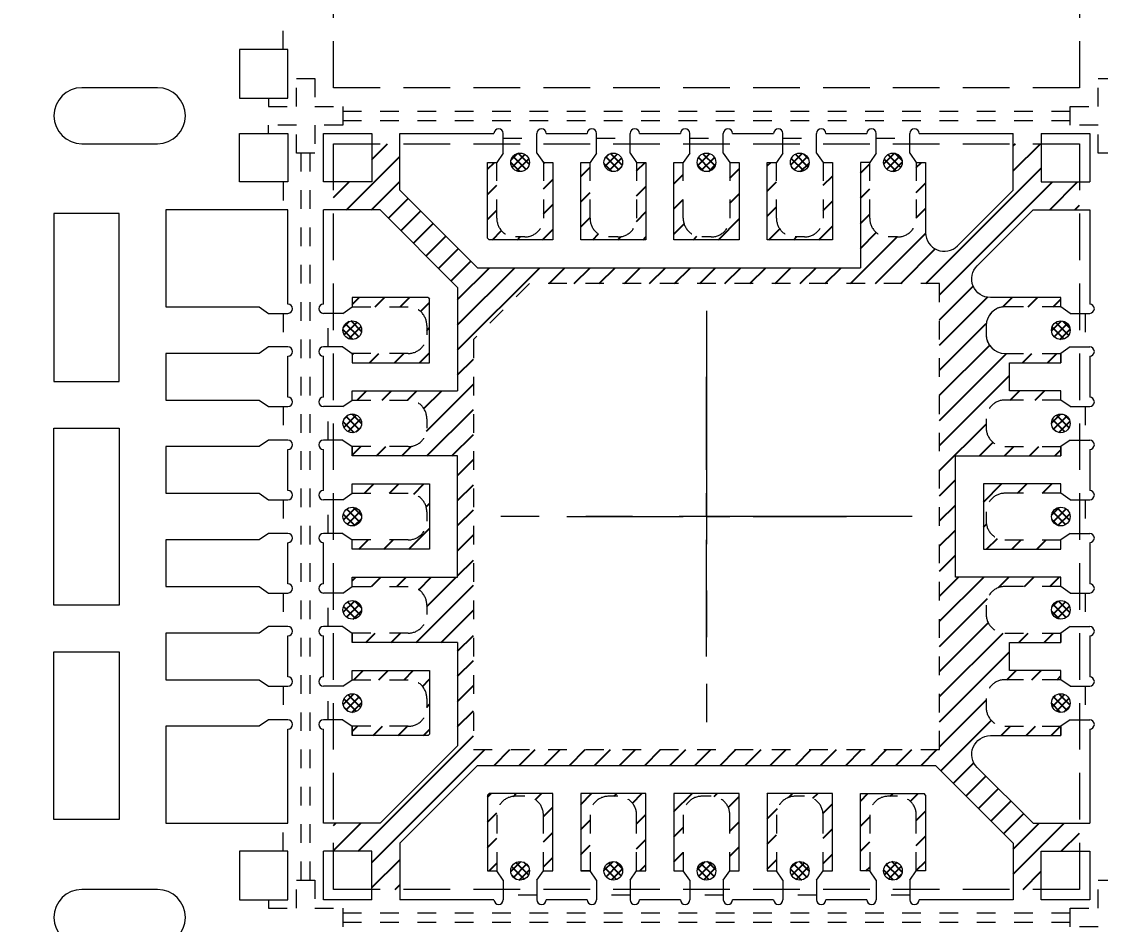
# Model space of a CAD drawing. Header units: millimetres. Extents: x 2103 to 2391, y 501 to 745.
# Drawn here: x 2169.89 to 2175.67, y 646.98 to 651.82 of the extents above; entities that cross this region are included whole.
import ezdxf
from ezdxf import colors
from ezdxf.entities.mleader import LeaderData, LeaderLine
from ezdxf.math import Vec2, Vec3

# ---------------------------------------------------------------- set-up
doc = ezdxf.new("R2010")
doc.units = ezdxf.units.MM
for name, pattern in [('CENTER', [2, 1.25, -0.25, 0.25, -0.25]), ('DASHED', [0.75, 0.5, -0.25]), ('HIDDEN', [0.375, 0.25, -0.125]), ('点画线', [18, 12, -2, 2, -2])]:
    doc.linetypes.add(name, pattern=pattern)
doc.layers.get('Defpoints').update_dxf_attribs({"lineweight": 18})
for name, color, linetype, lineweight in [('1', 7, 'Continuous', 18), ('1D', 4, 'Continuous', 18), ('2D', 4, 'Continuous', 18), ('PKG', 6, 'HIDDEN', 9), ('中心线层', 1, '点画线', 18), ('引线框架', 7, 'Continuous', 20)]:
    doc.layers.add(name, color=color, linetype=linetype, lineweight=lineweight)
for name, color, linetype in [('HALF ETCH ON TOP SIDE', 6, 'Continuous'), ('HATCH', 4, 'Continuous'), ('中心线', 1, 'CENTER'), ('标注', 4, 'Continuous')]:
    doc.layers.add(name, color=color, linetype=linetype)
doc.styles.get("Standard").update_dxf_attribs({"font": 'txt', "bigfont": 'gbcbig.shx'})
doc.styles.add('宋体', font='')
doc.styles.get('宋体').set_extended_font_data('宋体')
doc.dimstyles.new('St. ZB', dxfattribs={"dimtxt": 1.25, "dimasz": 0.8, "dimexe": 0.3, "dimexo": 0.2, "dimgap": 0.3, "dimtad": 0, "dimdec": 3, "dimzin": 0, "dimdsep": 46, "dimtxsty": '宋体', "dimcen": 0.09, "dimdle": 1.6, "dimclrd": 7, "dimclre": 1, "dimclrt": 256, "dimadec": 0, "dimazin": 0, "dimtfac": 1, "dimtdec": 3, "dimtmove": 0, "dimatfit": 3, "dimfxl": 1, "dimtolj": 1, "dimtzin": 0, "dimarcsym": 0})
pattern_1 = [(45, (2124.31409, 639.86432), (-0.06735192, 0.06735192), [])]
pattern_2 = [(45, (2135.123805, 639.68747), (-0.02245064, 0.02245064), []), (135, (2135.123805, 639.68747), (-0.02245064, -0.02245064), [])]

# ---------------------------------------------------------------- blocks, each defined once
blk = doc.blocks.new('*D38')
at = {"layer": 'Defpoints', "color": 0, "transparency": 16777216}
for p in [(2203.7106, 712.4524), (2158.4985, 638.9782), (2164.9663, 638.9644)]:
    blk.add_point(p, dxfattribs=at)
at = {"layer": '标注', "color": 4, "linetype": 'Continuous', "lineweight": 5, "transparency": 16777216}
for p, q in [((2160.0985, 638.9782), (2158.4985, 638.9782)), ((2161.6985, 638.9644), (2160.0985, 638.9782)), ((2164.4663, 638.9644), (2161.6985, 638.9644))]:
    blk.add_line(p, q, dxfattribs=at)
at = {"layer": '标注', "lineweight": 0, "transparency": 16777216, "insert": (2149.7907, 638.9782), "char_height": 1.25, "attachment_point": 5, "style": '宋体'}
blk.add_mtext('\\A1;73.4880%%p0.300 TAPE', dxfattribs=at)
blk = doc.blocks.new('*D39')
at = {"layer": 'Defpoints', "color": 0, "transparency": 16777216}
for p in [(2203.7106, 712.4524), (2165.4606, 635.9644), (2158.5773, 635.9498)]:
    blk.add_point(p, dxfattribs=at)
at = {"layer": '标注', "color": 4, "linetype": 'Continuous', "lineweight": 5, "transparency": 16777216}
for p, q in [((2161.7773, 635.9644), (2160.1773, 635.9498)), ((2164.9606, 635.9644), (2161.7773, 635.9644)), ((2160.1773, 635.9498), (2158.5773, 635.9498))]:
    blk.add_line(p, q, dxfattribs=at)
at = {"layer": '标注', "lineweight": 0, "transparency": 16777216, "insert": (2155.704, 635.9498), "char_height": 1.25, "attachment_point": 5, "style": '宋体'}
blk.add_mtext('\\A1;76.488', dxfattribs=at)
blk = doc.blocks.new('*D53')
at = {"layer": 'Defpoints', "color": 0, "transparency": 16777216}
for p in [(2203.7106, 712.4524), (2158.0461, 647.4644), (2164.4606, 647.4644)]:
    blk.add_point(p, dxfattribs=at)
at = {"layer": '标注', "color": 4, "linetype": 'Continuous', "lineweight": 5, "transparency": 16777216}
blk.add_line((2163.9606, 647.4644), (2158.0461, 647.4644), dxfattribs=at)
at = {"layer": '标注', "lineweight": 0, "transparency": 16777216, "insert": (2155.1588, 647.4644), "char_height": 1.25, "attachment_point": 5, "style": '宋体'}
blk.add_mtext('\\A1;64.988', dxfattribs=at)
blk = doc.blocks.new('*D90')
at = {"layer": 'Defpoints', "color": 0, "transparency": 16777216}
for p in [(2203.7106, 712.4524), (2168.9606, 639.9644), (2167.6683, 632.4048)]:
    blk.add_point(p, dxfattribs=at)
at = {"layer": '标注', "color": 4, "linetype": 'Continuous', "lineweight": 5, "transparency": 16777216}
for p, q in [((2168.9606, 639.4644), (2168.9606, 635.6048)), ((2168.9606, 635.6048), (2167.6683, 634.0048)), ((2167.6683, 634.0048), (2167.6683, 632.4048))]:
    blk.add_line(p, q, dxfattribs=at)
at = {"layer": '标注', "lineweight": 0, "transparency": 16777216, "insert": (2167.6683, 629.521), "char_height": 1.25, "attachment_point": 5, "rotation": 90, "style": '宋体'}
blk.add_mtext('\\A1;34.750', dxfattribs=at)

msp = doc.modelspace()

# ---------------------------------------------------------------- hatches: boundary and pattern name
at = {"layer": 'HALF ETCH ON TOP SIDE'}
h = msp.add_hatch(dxfattribs=at)
h.set_pattern_fill('ANSI37', color=6, scale=0.01)
h.set_pattern_definition(pattern_2)
h.paths.add_polyline_path([(2172.51056, 651.06442, 1), (2172.61056, 651.06442, 1)])
h.paths.add_polyline_path([(2173.01056, 651.06442, 1), (2173.11056, 651.06442, 1)])
h.paths.add_polyline_path([(2173.51056, 651.06442, 1), (2173.61056, 651.06442, 1)])
h.paths.add_polyline_path([(2174.11056, 651.06442, 1), (2174.01056, 651.06442, 1)])
h.paths.add_polyline_path([(2174.51056, 651.06442, 1), (2174.61056, 651.06442, 1)])
h = msp.add_hatch(dxfattribs=at)
h.set_pattern_fill('ANSI37', color=6, scale=0.01)
h.set_pattern_definition(pattern_2)
h.paths.add_polyline_path([(2171.6606, 648.11438, 1), (2171.6606, 648.21438, 1)])
h.paths.add_polyline_path([(2171.6606, 648.61438, 1), (2171.6606, 648.71438, 1)])
h.paths.add_polyline_path([(2171.6606, 649.11438, 1), (2171.6606, 649.21438, 1)])
h.paths.add_polyline_path([(2171.6606, 649.71438, 1), (2171.6606, 649.61438, 1)])
h.paths.add_polyline_path([(2171.6606, 650.11438, 1), (2171.6606, 650.21438, 1)])
h = msp.add_hatch(dxfattribs=at)
h.set_pattern_fill('ANSI37', color=6, scale=0.01)
h.set_pattern_definition(pattern_2)
h.paths.add_polyline_path([(2175.4606, 648.11438, -1), (2175.4606, 648.21438, -1)])
h.paths.add_polyline_path([(2175.4606, 648.61438, -1), (2175.4606, 648.71438, -1)])
h.paths.add_polyline_path([(2175.4606, 649.11438, -1), (2175.4606, 649.21438, -1)])
h.paths.add_polyline_path([(2175.4606, 649.71438, -1), (2175.4606, 649.61438, -1)])
h.paths.add_polyline_path([(2175.4606, 650.11438, -1), (2175.4606, 650.21438, -1)])
h = msp.add_hatch(dxfattribs=at)
h.set_pattern_fill('ANSI37', color=6, scale=0.01)
h.set_pattern_definition(pattern_2)
h.paths.add_polyline_path([(2172.51056, 647.26442, -1), (2172.61056, 647.26442, -1)])
h.paths.add_polyline_path([(2173.01056, 647.26442, -1), (2173.11056, 647.26442, -1)])
h.paths.add_polyline_path([(2173.51056, 647.26442, -1), (2173.61056, 647.26442, -1)])
h.paths.add_polyline_path([(2174.11056, 647.26442, -1), (2174.01056, 647.26442, -1)])
h.paths.add_polyline_path([(2174.51056, 647.26442, -1), (2174.61056, 647.26442, -1)])
at = {"layer": 'HATCH'}
h = msp.add_hatch(dxfattribs=at)
h.set_pattern_fill('ANSI31', color=256, scale=0.03)
h.set_pattern_definition(pattern_1)
h.paths.add_polyline_path([(2171.5606, 650.95942), (2171.74452, 650.95942), (2171.7656, 650.98057), (2171.7656, 651.16442), (2171.9156, 651.16442), (2171.9156, 650.91549), (2172.33189, 650.49942), (2174.3856, 650.49942), (2174.3856, 651.06442), (2174.4356, 651.06442), (2174.4356, 650.76442, 0.4142136), (2174.5356, 650.66442), (2174.5856, 650.66442, 0.4142136), (2174.6856, 650.76442), (2174.6856, 651.06442), (2174.7356, 651.06442), (2174.7356, 650.6871, 0.668127), (2174.9063, 650.61638), (2175.2056, 650.91549), (2175.2056, 651.16442), (2175.3556, 651.16442), (2175.3556, 650.95942), (2175.5606, 650.95942), (2175.5606, 650.80942), (2175.31167, 650.80942), (2175.0122, 650.51014, 0.6682303), (2175.0829, 650.33942), (2175.4606, 650.33942), (2175.4606, 650.28942), (2175.1606, 650.28942, 0.4142136), (2175.0606, 650.18942), (2175.0606, 650.13942, 0.4142136), (2175.1606, 650.03942), (2175.4606, 650.03942), (2175.4606, 649.98942), (2175.1856, 649.98942), (2175.1856, 649.83942), (2175.4606, 649.83942), (2175.4606, 649.78942), (2175.1606, 649.78942, 0.4142136), (2175.0606, 649.68942), (2175.0606, 649.63942, 0.4142136), (2175.1606, 649.53942), (2175.4606, 649.53942), (2175.4606, 649.48942), (2174.8956, 649.48942), (2174.8956, 648.83942), (2175.4606, 648.83942), (2175.4606, 648.78942), (2175.1606, 648.78942, 0.4142136), (2175.0606, 648.68942), (2175.0606, 648.63942, 0.4142136), (2175.1606, 648.53942), (2175.4606, 648.53942), (2175.4606, 648.48942), (2175.1856, 648.48942), (2175.1856, 648.33942), (2175.4606, 648.33942), (2175.4606, 648.28942), (2175.1606, 648.28942, 0.4142136), (2175.0606, 648.18942), (2175.0606, 648.13942, 0.4142136), (2175.1606, 648.03942), (2175.4606, 648.03942), (2175.4606, 647.98942), (2175.0829, 647.98942, 0.6682303), (2175.0122, 647.8187), (2175.31167, 647.51942), (2175.5606, 647.51942), (2175.5606, 647.36942), (2175.3556, 647.36942), (2175.3556, 647.16442), (2175.2056, 647.16442), (2175.2056, 647.41336), (2174.78931, 647.82942), (2172.33189, 647.82942), (2171.9156, 647.41336), (2171.9156, 647.16442), (2171.7656, 647.16442), (2171.7656, 647.36942), (2171.5606, 647.36942), (2171.5606, 647.51942), (2171.80954, 647.51942), (2172.2256, 647.93527), (2172.2256, 648.48942), (2171.6606, 648.48942), (2171.6606, 648.53942), (2171.9606, 648.53942, 0.4142136), (2172.0606, 648.63942), (2172.0606, 648.68942, 0.4142136), (2171.9606, 648.78942), (2171.6606, 648.78942), (2171.6606, 648.83942), (2172.2256, 648.83942), (2172.2256, 649.48942), (2171.6606, 649.48942), (2171.6606, 649.53942), (2171.9606, 649.53942, 0.4142136), (2172.0606, 649.63942), (2172.0606, 649.68942, 0.4142136), (2171.9606, 649.78942), (2171.6606, 649.78942), (2171.6606, 649.83942), (2172.2256, 649.83942), (2172.2256, 650.39358), (2171.80954, 650.80942), (2171.5606, 650.80942)])
h.paths.add_polyline_path([(2172.3106, 650.11442), (2172.3106, 647.91442), (2174.8106, 647.91442), (2174.8106, 650.41442), (2172.6106, 650.41442)], flags=16)
h = msp.add_hatch(dxfattribs=at)
h.set_pattern_fill('ANSI31', color=256, scale=0.03)
h.set_pattern_definition(pattern_1)
h.paths.add_polyline_path([(2172.8856, 650.64942), (2172.8856, 651.06442), (2172.9356, 651.06442), (2172.9356, 650.76442, 0.4142136), (2173.0356, 650.66442), (2173.0856, 650.66442, 0.4142136), (2173.1856, 650.76442), (2173.1856, 651.06442), (2173.2356, 651.06442), (2173.2356, 650.64942)])
h.paths.add_polyline_path([(2172.3856, 651.06442), (2172.3856, 650.65783), (2172.39401, 650.64942), (2172.7356, 650.64942), (2172.7356, 651.06442), (2172.6856, 651.06442), (2172.6856, 650.76442, -0.4142136), (2172.5856, 650.66442), (2172.5356, 650.66442, -0.4142136), (2172.4356, 650.76442), (2172.4356, 651.06442)])
h.paths.add_polyline_path([(2173.3856, 650.64942), (2173.3856, 651.06442), (2173.4356, 651.06442), (2173.4356, 650.76442, 0.4142136), (2173.5356, 650.66442), (2173.5856, 650.66442, 0.4142136), (2173.6856, 650.76442), (2173.6856, 651.06442), (2173.7356, 651.06442), (2173.7356, 650.64942)])
h.paths.add_polyline_path([(2175.0456, 649.33942), (2175.0456, 648.98942), (2175.4606, 648.98942), (2175.4606, 649.03942), (2175.1606, 649.03942, -0.4142136), (2175.0606, 649.13942), (2175.0606, 649.18942, -0.4142136), (2175.1606, 649.28942), (2175.4606, 649.28942), (2175.4606, 649.33942)])
h.paths.add_polyline_path([(2173.8856, 651.06442), (2173.8856, 650.64942), (2174.2356, 650.64942), (2174.2356, 651.06442), (2174.1856, 651.06442), (2174.1856, 650.76442, -0.4142136), (2174.0856, 650.66442), (2174.0356, 650.66442, -0.4142136), (2173.9356, 650.76442), (2173.9356, 651.06442)])
h.paths.add_polyline_path([(2173.3856, 647.67942), (2173.3856, 647.26442), (2173.4356, 647.26442), (2173.4356, 647.56442, -0.4142136), (2173.5356, 647.66442), (2173.5856, 647.66442, -0.4142136), (2173.6856, 647.56442), (2173.6856, 647.26442), (2173.7356, 647.26442), (2173.7356, 647.67942)])
h.paths.add_polyline_path([(2174.3856, 647.26442), (2174.3856, 647.67942), (2174.72719, 647.67942), (2174.7356, 647.67102), (2174.7356, 647.26442), (2174.6856, 647.26442), (2174.6856, 647.56442, 0.4142136), (2174.5856, 647.66442), (2174.5356, 647.66442, 0.4142136), (2174.4356, 647.56442), (2174.4356, 647.26442)])
h.paths.add_polyline_path([(2173.8856, 647.67942), (2173.8856, 647.26442), (2173.9356, 647.26442), (2173.9356, 647.56442, -0.4142136), (2174.0356, 647.66442), (2174.0856, 647.66442, -0.4142136), (2174.1856, 647.56442), (2174.1856, 647.26442), (2174.2356, 647.26442), (2174.2356, 647.67942)])
h.paths.add_polyline_path([(2172.8856, 647.67942), (2172.8856, 647.26442), (2172.9356, 647.26442), (2172.9356, 647.56442, -0.4142136), (2173.0356, 647.66442), (2173.0856, 647.66442, -0.4142136), (2173.1856, 647.56442), (2173.1856, 647.26442), (2173.2356, 647.26442), (2173.2356, 647.67942)])
h.paths.add_polyline_path([(2171.6606, 648.28942), (2171.9606, 648.28942, -0.4142136), (2172.0606, 648.18942), (2172.0606, 648.13942, -0.4142136), (2171.9606, 648.03942), (2171.6606, 648.03942), (2171.6606, 647.98942), (2172.0672, 647.98942), (2172.0756, 647.99783), (2172.0756, 648.33942), (2171.6606, 648.33942)])
h.paths.add_polyline_path([(2172.3856, 647.67102), (2172.3856, 647.26442), (2172.4356, 647.26442), (2172.4356, 647.56442, -0.4142136), (2172.5356, 647.66442), (2172.5856, 647.66442, -0.4142136), (2172.6856, 647.56442), (2172.6856, 647.26442), (2172.7356, 647.26442), (2172.7356, 647.67942), (2172.39401, 647.67942)])
h.paths.add_polyline_path([(2171.6606, 649.28942), (2171.6606, 649.33942), (2172.0756, 649.33942), (2172.0756, 648.98942), (2171.6606, 648.98942), (2171.6606, 649.03942), (2171.9606, 649.03942, 0.4142136), (2172.0606, 649.13942), (2172.0606, 649.18942, 0.4142136), (2171.9606, 649.28942)])
h.paths.add_polyline_path([(2171.6606, 650.28942), (2171.6606, 650.33942), (2172.0672, 650.33942), (2172.0756, 650.33101), (2172.0756, 649.98942), (2171.6606, 649.98942), (2171.6606, 650.03942), (2171.9606, 650.03942, 0.4142136), (2172.0606, 650.13942), (2172.0606, 650.18942, 0.4142136), (2171.9606, 650.28942)])

# ---------------------------------------------------------------- linework, layer by layer
at = {"lineweight": 0, "ltscale": 10}
for points in [[(2170.6156, 651.46442), (2170.2106, 651.46442, 1), (2170.2106, 651.16442), (2170.6156, 651.16442, 1)], [(2170.6156, 647.16442), (2170.2106, 647.16442, 1), (2170.2106, 646.86442), (2170.6156, 646.86442, 1)]]:
    msp.add_lwpolyline(points, format="xyb", close=True, dxfattribs=at)
for points in [[(2170.0606, 649.88942), (2170.4106, 649.88942), (2170.4106, 650.78942), (2170.0606, 650.78942)], [(2170.0606, 649.63942), (2170.4106, 649.63942), (2170.4106, 648.68942), (2170.0606, 648.68942)], [(2170.4106, 648.43942), (2170.4106, 647.53942), (2170.0606, 647.53942), (2170.0606, 648.43942)]]:
    msp.add_lwpolyline(points, close=True, dxfattribs=at)
at = {"layer": '1', "color": 7, "lineweight": 13}
for p, q in [((2171.5056, 650.95942), (2171.5056, 651.21942)), ((2171.5056, 651.21942), (2171.7656, 651.21942)), ((2175.3556, 651.21942), (2175.6156, 651.21942)), ((2175.6156, 651.21942), (2175.6156, 650.95942))]:
    msp.add_line(p, q, dxfattribs=at)
at = {"layer": '1', "lineweight": 13}
for p, q in [((2171.9156, 650.91549), (2171.9156, 651.21942)), ((2175.2056, 650.91549), (2175.2056, 651.21942)), ((2171.80954, 650.80942), (2171.5056, 650.80942)), ((2175.31167, 650.80942), (2175.6156, 650.80942)), ((2171.80954, 647.51942), (2171.5056, 647.51942)), ((2175.31167, 647.51942), (2175.6156, 647.51942)), ((2171.9156, 647.41336), (2171.9156, 647.10942)), ((2175.2056, 647.41336), (2175.2056, 647.10942)), ((2171.5056, 647.10942), (2171.5056, 647.36942)), ((2171.7656, 647.10942), (2171.5056, 647.10942))]:
    msp.add_line(p, q, dxfattribs=at)
at = {"layer": '1', "lineweight": 0}
for points in [[(2171.3156, 651.66942), (2171.0556, 651.66942), (2171.0556, 651.40942), (2171.3156, 651.40942)], [(2171.3156, 650.95942), (2171.0556, 650.95942), (2171.0556, 651.21942), (2171.3156, 651.21942)], [(2171.3156, 647.36942), (2171.0556, 647.36942), (2171.0556, 647.10942), (2171.3156, 647.10942)]]:
    msp.add_lwpolyline(points, close=True, dxfattribs=at)
at = {"layer": '1', "lineweight": 13}
for points in [[(2171.7656, 651.21942), (2171.7656, 650.95942), (2171.5056, 650.95942)], [(2175.3556, 651.21942), (2175.3556, 650.95942), (2175.6156, 650.95942)], [(2171.7656, 647.10942), (2171.7656, 647.36942), (2171.5056, 647.36942)]]:
    msp.add_lwpolyline(points, dxfattribs=at)
at = {"layer": '1', "lineweight": 0}
for points in [[(2171.2106, 650.25442), (2171.3156, 650.25442, 1), (2171.3156, 650.30442), (2171.3156, 650.80942), (2170.6606, 650.80942), (2170.6606, 650.28942), (2171.1606, 650.28942)], [(2171.1606, 648.03942), (2170.6606, 648.03942), (2170.6606, 647.51942), (2171.3156, 647.51942), (2171.3156, 648.02442, 1), (2171.3156, 648.07442), (2171.2106, 648.07442)]]:
    msp.add_lwpolyline(points, format="xyb", close=True, dxfattribs=at)
at = {"layer": '1', "color": 7, "lineweight": 0}
for points in [[(2171.2106, 650.07442), (2171.1606, 650.03942), (2170.6606, 650.03942), (2170.6606, 649.78942), (2171.1606, 649.78942), (2171.2106, 649.75442), (2171.3156, 649.75442, 1), (2171.3156, 649.80442), (2171.3156, 650.02442, 1), (2171.3156, 650.07442)], [(2171.2106, 649.07442), (2171.1606, 649.03942), (2170.6606, 649.03942), (2170.6606, 648.78942), (2171.1606, 648.78942), (2171.2106, 648.75442), (2171.3156, 648.75442, 1), (2171.3156, 648.80442), (2171.3156, 649.02442, 1), (2171.3156, 649.07442)]]:
    msp.add_lwpolyline(points, format="xyb", close=True, dxfattribs=at)
at = {"layer": '1', "lineweight": 0}
for points in [[(2171.3156, 649.30442), (2171.3156, 649.52442, 1), (2171.3156, 649.57442), (2171.2106, 649.57442), (2171.1606, 649.53942), (2170.6606, 649.53942), (2170.6606, 649.28942), (2171.1606, 649.28942)], [(2171.3156, 648.30442), (2171.3156, 648.52442, 1), (2171.3156, 648.57442), (2171.2106, 648.57442), (2171.1606, 648.53942), (2170.6606, 648.53942), (2170.6606, 648.28942), (2171.1606, 648.28942)]]:
    msp.add_lwpolyline(points, format="xyb", dxfattribs=at)
at = {"layer": '1', "color": 7, "lineweight": 0}
for points in [[(2171.1606, 649.28942), (2171.2106, 649.25442), (2171.3156, 649.25442, 1), (2171.3156, 649.30442)], [(2171.1606, 648.28942), (2171.2106, 648.25442), (2171.3156, 648.25442, 1), (2171.3156, 648.30442)]]:
    msp.add_lwpolyline(points, format="xyb", dxfattribs=at)
at = {"layer": '1', "lineweight": 13}
msp.add_lwpolyline([(2175.3556, 647.10942), (2175.3556, 647.36942), (2175.6156, 647.36942), (2175.6156, 647.10942)], close=True, dxfattribs=at)
at = {"layer": '1D', "linetype": 'HIDDEN', "lineweight": 0, "ltscale": 0.1}
for points in [[(2171.2906, 651.66942), (2171.2906, 651.81942)], [(2171.2906, 650.95942), (2171.2906, 650.80942)], [(2171.2906, 650.25442), (2171.2906, 650.07442)], [(2171.2906, 649.75442), (2171.2906, 649.57442)], [(2171.2906, 649.25442), (2171.2906, 649.07442)], [(2171.2906, 648.75442), (2171.2906, 648.57442)], [(2171.2906, 648.25442), (2171.2906, 648.07442)], [(2171.2906, 647.36942), (2171.2906, 647.51942)]]:
    msp.add_lwpolyline(points, dxfattribs=at)
at = {"layer": '1D', "linetype": 'HIDDEN', "ltscale": 0.1}
for points in [[(2172.4706, 651.19442), (2172.6506, 651.19442)], [(2172.9706, 651.19442), (2173.1506, 651.19442)], [(2173.4706, 651.19442), (2173.6506, 651.19442)], [(2173.9706, 651.19442), (2174.1506, 651.19442)], [(2174.4706, 651.19442), (2174.6506, 651.19442)], [(2171.5306, 650.07442), (2171.5306, 650.25442)], [(2175.5906, 650.25442), (2175.5906, 650.07442)], [(2171.5306, 649.57442), (2171.5306, 649.75442)], [(2175.5906, 649.75442), (2175.5906, 649.57442)], [(2171.5306, 649.07442), (2171.5306, 649.25442)], [(2175.5906, 649.25442), (2175.5906, 649.07442)], [(2171.5306, 648.57442), (2171.5306, 648.75442)], [(2175.5906, 648.75442), (2175.5906, 648.57442)], [(2171.5306, 648.07442), (2171.5306, 648.25442)], [(2175.5906, 648.25442), (2175.5906, 648.07442)], [(2172.6506, 647.13442), (2172.4706, 647.13442)], [(2173.1506, 647.13442), (2172.9706, 647.13442)], [(2173.6506, 647.13442), (2173.4706, 647.13442)], [(2174.1506, 647.13442), (2173.9706, 647.13442)], [(2174.6506, 647.13442), (2174.4706, 647.13442)]]:
    msp.add_lwpolyline(points, dxfattribs=at)
for points in [[(2172.6856, 651.06442), (2172.6856, 650.76442, -0.4142136), (2172.5856, 650.66442), (2172.5356, 650.66442, -0.4142136), (2172.4356, 650.76442), (2172.4356, 651.06442)], [(2173.1856, 651.06442), (2173.1856, 650.76442, -0.4142136), (2173.0856, 650.66442), (2173.0356, 650.66442, -0.4142136), (2172.9356, 650.76442), (2172.9356, 651.06442)], [(2173.6856, 651.06442), (2173.6856, 650.76442, -0.4142136), (2173.5856, 650.66442), (2173.5356, 650.66442, -0.4142136), (2173.4356, 650.76442), (2173.4356, 651.06442)], [(2174.1856, 651.06442), (2174.1856, 650.76442, -0.4142136), (2174.0856, 650.66442), (2174.0356, 650.66442, -0.4142136), (2173.9356, 650.76442), (2173.9356, 651.06442)], [(2174.6856, 651.06442), (2174.6856, 650.76442, -0.4142136), (2174.5856, 650.66442), (2174.5356, 650.66442, -0.4142136), (2174.4356, 650.76442), (2174.4356, 651.06442)], [(2171.6606, 650.28942), (2171.9606, 650.28942, -0.4142136), (2172.0606, 650.18942), (2172.0606, 650.13942, -0.4142136), (2171.9606, 650.03942), (2171.6606, 650.03942)], [(2175.4606, 650.28942), (2175.1606, 650.28942, 0.4142136), (2175.0606, 650.18942), (2175.0606, 650.13942, 0.4142136), (2175.1606, 650.03942), (2175.4606, 650.03942)], [(2171.6606, 649.78942), (2171.9606, 649.78942, -0.4142136), (2172.0606, 649.68942), (2172.0606, 649.63942, -0.4142136), (2171.9606, 649.53942), (2171.6606, 649.53942)], [(2175.4606, 649.78942), (2175.1606, 649.78942, 0.4142136), (2175.0606, 649.68942), (2175.0606, 649.63942, 0.4142136), (2175.1606, 649.53942), (2175.4606, 649.53942)], [(2171.6606, 649.28942), (2171.9606, 649.28942, -0.4142136), (2172.0606, 649.18942), (2172.0606, 649.13942, -0.4142136), (2171.9606, 649.03942), (2171.6606, 649.03942)], [(2175.4606, 649.28942), (2175.1606, 649.28942, 0.4142136), (2175.0606, 649.18942), (2175.0606, 649.13942, 0.4142136), (2175.1606, 649.03942), (2175.4606, 649.03942)], [(2171.6606, 648.78942), (2171.9606, 648.78942, -0.4142136), (2172.0606, 648.68942), (2172.0606, 648.63942, -0.4142136), (2171.9606, 648.53942), (2171.6606, 648.53942)], [(2175.4606, 648.78942), (2175.1606, 648.78942, 0.4142136), (2175.0606, 648.68942), (2175.0606, 648.63942, 0.4142136), (2175.1606, 648.53942), (2175.4606, 648.53942)], [(2171.6606, 648.28942), (2171.9606, 648.28942, -0.4142136), (2172.0606, 648.18942), (2172.0606, 648.13942, -0.4142136), (2171.9606, 648.03942), (2171.6606, 648.03942)], [(2175.4606, 648.28942), (2175.1606, 648.28942, 0.4142136), (2175.0606, 648.18942), (2175.0606, 648.13942, 0.4142136), (2175.1606, 648.03942), (2175.4606, 648.03942)], [(2172.6856, 647.26442), (2172.6856, 647.56442, 0.4142136), (2172.5856, 647.66442), (2172.5356, 647.66442, 0.4142136), (2172.4356, 647.56442), (2172.4356, 647.26442)], [(2173.1856, 647.26442), (2173.1856, 647.56442, 0.4142136), (2173.0856, 647.66442), (2173.0356, 647.66442, 0.4142136), (2172.9356, 647.56442), (2172.9356, 647.26442)], [(2173.6856, 647.26442), (2173.6856, 647.56442, 0.4142136), (2173.5856, 647.66442), (2173.5356, 647.66442, 0.4142136), (2173.4356, 647.56442), (2173.4356, 647.26442)], [(2174.1856, 647.26442), (2174.1856, 647.56442, 0.4142136), (2174.0856, 647.66442), (2174.0356, 647.66442, 0.4142136), (2173.9356, 647.56442), (2173.9356, 647.26442)], [(2174.6856, 647.26442), (2174.6856, 647.56442, 0.4142136), (2174.5856, 647.66442), (2174.5356, 647.66442, 0.4142136), (2174.4356, 647.56442), (2174.4356, 647.26442)]]:
    msp.add_lwpolyline(points, format="xyb", dxfattribs=at)
msp.add_lwpolyline([(2172.3106, 647.91442), (2174.8106, 647.91442), (2174.8106, 650.41442), (2172.6106, 650.41442), (2172.3106, 650.11442)], close=True, dxfattribs=at)
at = {"layer": '2D', "color": 4, "linetype": 'HIDDEN', "lineweight": 0, "ltscale": 0.05}
for p, q in [((2171.3606, 651.51442), (2171.4606, 651.51442)), ((2171.3606, 651.36442), (2171.3606, 651.51442)), ((2171.3606, 651.51442), (2171.4606, 651.51442)), ((2171.3606, 651.36442), (2171.3606, 651.51442)), ((2171.4606, 651.51442), (2171.4606, 651.36442)), ((2171.4606, 651.51442), (2171.4606, 651.36442)), ((2171.2106, 651.40942), (2171.2106, 651.36442)), ((2171.2106, 651.40942), (2171.2106, 651.36442)), ((2171.2106, 651.36442), (2171.3606, 651.36442)), ((2171.2106, 651.36442), (2171.3606, 651.36442)), ((2171.4606, 651.36442), (2171.6106, 651.36442)), ((2171.4606, 651.36442), (2171.6106, 651.36442)), ((2171.6106, 651.36442), (2171.6106, 651.26442)), ((2171.6106, 651.36442), (2171.6106, 651.26442)), ((2171.6106, 651.33942), (2175.5106, 651.33942)), ((2171.3606, 651.26442), (2171.2106, 651.26442)), ((2171.2106, 651.21942), (2171.2106, 651.26442)), ((2171.3606, 651.26442), (2171.2106, 651.26442)), ((2171.2106, 651.21942), (2171.2106, 651.26442)), ((2171.3606, 651.11442), (2171.3606, 651.26442)), ((2171.3606, 651.11442), (2171.3606, 651.26442)), ((2171.6106, 651.26442), (2171.4606, 651.26442)), ((2171.4606, 651.26442), (2171.4606, 651.11442)), ((2171.6106, 651.26442), (2171.4606, 651.26442)), ((2171.4606, 651.26442), (2171.4606, 651.11442)), ((2171.6106, 651.28942), (2175.5106, 651.28942)), ((2171.4606, 651.11442), (2171.3606, 651.11442)), ((2171.4606, 651.11442), (2171.3606, 651.11442)), ((2171.3856, 647.21442), (2171.3856, 651.11442)), ((2171.4356, 647.21442), (2171.4356, 651.11442)), ((2171.3606, 647.21442), (2171.4606, 647.21442)), ((2171.3606, 647.06442), (2171.3606, 647.21442)), ((2171.3606, 647.21442), (2171.4606, 647.21442)), ((2171.3606, 647.06442), (2171.3606, 647.21442)), ((2171.4606, 647.21442), (2171.4606, 647.06442)), ((2171.4606, 647.21442), (2171.4606, 647.06442)), ((2171.2106, 647.10942), (2171.2106, 647.06442)), ((2171.2106, 647.10942), (2171.2106, 647.06442)), ((2171.2106, 647.06442), (2171.3606, 647.06442)), ((2171.2106, 647.06442), (2171.3606, 647.06442)), ((2171.4606, 647.06442), (2171.6106, 647.06442)), ((2171.4606, 647.06442), (2171.6106, 647.06442)), ((2171.6106, 647.06442), (2171.6106, 646.96442)), ((2171.6106, 647.06442), (2171.6106, 646.96442)), ((2171.6106, 647.03942), (2175.5106, 647.03942)), ((2171.6106, 646.98942), (2175.5106, 646.98942))]:
    msp.add_line(p, q, dxfattribs=at)
for points in [[(2175.6606, 651.51442), (2175.7606, 651.51442), (2175.7606, 651.36442), (2175.9106, 651.36442), (2175.9106, 651.26442), (2175.7606, 651.26442), (2175.7606, 651.11442), (2175.6606, 651.11442), (2175.6606, 651.26442), (2175.5106, 651.26442), (2175.5106, 651.36442), (2175.6606, 651.36442), (2175.6606, 651.51442)], [(2175.6606, 651.51442), (2175.7606, 651.51442), (2175.7606, 651.36442), (2175.9106, 651.36442), (2175.9106, 651.26442), (2175.7606, 651.26442), (2175.7606, 651.11442), (2175.6606, 651.11442), (2175.6606, 651.26442), (2175.5106, 651.26442), (2175.5106, 651.36442), (2175.6606, 651.36442), (2175.6606, 651.51442)], [(2175.6606, 647.21442), (2175.7606, 647.21442), (2175.7606, 647.06442), (2175.9106, 647.06442), (2175.9106, 646.96442), (2175.7606, 646.96442), (2175.7606, 646.81442), (2175.6606, 646.81442), (2175.6606, 646.96442), (2175.5106, 646.96442), (2175.5106, 647.06442), (2175.6606, 647.06442), (2175.6606, 647.21442)], [(2175.6606, 647.21442), (2175.7606, 647.21442), (2175.7606, 647.06442), (2175.9106, 647.06442), (2175.9106, 646.96442), (2175.7606, 646.96442), (2175.7606, 646.81442), (2175.6606, 646.81442), (2175.6606, 646.96442), (2175.5106, 646.96442), (2175.5106, 647.06442), (2175.6606, 647.06442), (2175.6606, 647.21442)]]:
    msp.add_lwpolyline(points, dxfattribs=at)
at = {"layer": 'PKG', "color": 2, "linetype": 'DASHED', "lineweight": 0, "ltscale": 0.5}
for points in [[(2171.5606, 655.46442), (2175.5606, 655.46442), (2175.5606, 651.46442), (2171.5606, 651.46442)], [(2175.5606, 647.16442), (2171.5606, 647.16442), (2171.5606, 651.16442), (2175.5606, 651.16442)]]:
    msp.add_lwpolyline(points, close=True, dxfattribs=at)
at = {"layer": '中心线', "color": 1, "lineweight": 13, "ltscale": 0.5}
for p, q in [((2173.5606, 648.41442), (2173.5606, 649.91442)), ((2172.8106, 649.16442), (2174.3106, 649.16442))]:
    msp.add_line(p, q, dxfattribs=at)
at = {"layer": '中心线层', "linetype": 'CENTER', "lineweight": 0}
for p, q in [((2173.5606, 650.2673), (2173.5606, 648.06155)), ((2174.66348, 649.16442), (2172.45773, 649.16442))]:
    msp.add_line(p, q, dxfattribs=at)
at = {"layer": '引线框架'}
for p, q in [((2171.9156, 651.21942), (2172.4206, 651.21942)), ((2172.4706, 651.11442), (2172.4706, 651.21942)), ((2172.65052, 651.21942), (2172.6506, 651.21942)), ((2172.6506, 651.11442), (2172.6506, 651.21942)), ((2172.7006, 651.21942), (2172.9206, 651.21942)), ((2172.9706, 651.11442), (2172.9706, 651.21942)), ((2173.1506, 651.11442), (2173.1506, 651.21942)), ((2173.2006, 651.21942), (2173.4206, 651.21942)), ((2173.4706, 651.11442), (2173.4706, 651.21942)), ((2173.6506, 651.11442), (2173.6506, 651.21942)), ((2173.7006, 651.21942), (2173.9206, 651.21942)), ((2173.9706, 651.11442), (2173.9706, 651.21942)), ((2174.1506, 651.11442), (2174.1506, 651.21942)), ((2174.2006, 651.21942), (2174.4206, 651.21942)), ((2174.4706, 651.11442), (2174.4706, 651.21942)), ((2174.6506, 651.11442), (2174.6506, 651.21942)), ((2174.7006, 651.21942), (2175.2056, 651.21942)), ((2172.4706, 651.11442), (2172.4356, 651.06442)), ((2172.6506, 651.11442), (2172.6856, 651.06442)), ((2172.9706, 651.11442), (2172.9356, 651.06442)), ((2173.1506, 651.11442), (2173.1856, 651.06442)), ((2173.4706, 651.11442), (2173.4356, 651.06442)), ((2173.6506, 651.11442), (2173.6856, 651.06442)), ((2173.9706, 651.11442), (2173.9356, 651.06442)), ((2174.1506, 651.11442), (2174.1856, 651.06442)), ((2174.4356, 651.06442), (2174.3856, 651.06442)), ((2174.4706, 651.11442), (2174.4356, 651.06442)), ((2174.6506, 651.11442), (2174.6856, 651.06442)), ((2174.6856, 651.06442), (2174.7356, 651.06442)), ((2171.9156, 650.91549), (2172.33189, 650.49942)), ((2171.5056, 650.30442), (2171.5056, 650.80942)), ((2171.80954, 650.80942), (2172.2256, 650.39358)), ((2175.6156, 650.80942), (2175.6156, 650.30442)), ((2172.3856, 650.65783), (2172.39401, 650.64942)), ((2172.33189, 650.49942), (2174.3856, 650.49942)), ((2172.2256, 650.39358), (2172.2256, 649.83942)), ((2172.0672, 650.33942), (2172.0756, 650.33101)), ((2175.4606, 650.28942), (2175.4606, 650.33942)), ((2171.6106, 650.25442), (2171.5056, 650.25442)), ((2171.6106, 650.25442), (2171.6606, 650.28942)), ((2175.5106, 650.25442), (2175.4606, 650.28942)), ((2175.5106, 650.25442), (2175.6156, 650.25442)), ((2172.0606, 650.18942), (2172.0606, 650.13942)), ((2175.0606, 650.18942), (2175.0606, 650.13942)), ((2171.6106, 650.07442), (2171.5056, 650.07442)), ((2171.6106, 650.07442), (2171.6606, 650.03942)), ((2175.5106, 650.07442), (2175.4606, 650.03942)), ((2175.5106, 650.07442), (2175.6156, 650.07442)), ((2171.5056, 649.80442), (2171.5056, 650.02442)), ((2175.4606, 650.03942), (2175.4606, 649.98942)), ((2175.6156, 650.02442), (2175.6156, 649.80442)), ((2171.6106, 649.75442), (2171.6606, 649.78942)), ((2171.6606, 649.78942), (2171.6606, 649.83942)), ((2175.4606, 649.78942), (2175.4606, 649.83942)), ((2175.5106, 649.75442), (2175.4606, 649.78942)), ((2171.6106, 649.75442), (2171.5056, 649.75442)), ((2175.5106, 649.75442), (2175.6156, 649.75442)), ((2171.6106, 649.57442), (2171.5056, 649.57442)), ((2171.6106, 649.57442), (2171.6606, 649.53942)), ((2175.5106, 649.57442), (2175.4606, 649.53942)), ((2175.5106, 649.57442), (2175.6156, 649.57442)), ((2171.5056, 649.30442), (2171.5056, 649.52442)), ((2171.6606, 649.53942), (2171.6606, 649.48942)), ((2175.4606, 649.53942), (2175.4606, 649.48942)), ((2175.6156, 649.52442), (2175.6156, 649.30442)), ((2171.6106, 649.25442), (2171.6606, 649.28942)), ((2175.5106, 649.25442), (2175.4606, 649.28942)), ((2171.6106, 649.25442), (2171.5056, 649.25442)), ((2175.5106, 649.25442), (2175.6156, 649.25442)), ((2171.6106, 649.07442), (2171.5056, 649.07442)), ((2171.6106, 649.07442), (2171.6606, 649.03942)), ((2175.5106, 649.07442), (2175.4606, 649.03942)), ((2175.5106, 649.07442), (2175.6156, 649.07442)), ((2171.5056, 648.80442), (2171.5056, 649.02442)), ((2175.6156, 649.02442), (2175.6156, 648.80442)), ((2171.6606, 648.78942), (2171.6606, 648.83942)), ((2175.4606, 648.78942), (2175.4606, 648.83942)), ((2171.6106, 648.75442), (2171.5056, 648.75442)), ((2171.6106, 648.75442), (2171.6606, 648.78942)), ((2175.5106, 648.75442), (2175.4606, 648.78942)), ((2175.5106, 648.75442), (2175.6156, 648.75442)), ((2171.6106, 648.57442), (2171.5056, 648.57442)), ((2171.6106, 648.57442), (2171.6606, 648.53942)), ((2175.5106, 648.57442), (2175.4606, 648.53942)), ((2175.5106, 648.57442), (2175.6156, 648.57442)), ((2171.5056, 648.30442), (2171.5056, 648.52442)), ((2171.6606, 648.53942), (2171.6606, 648.48942)), ((2175.4606, 648.53942), (2175.4606, 648.48942)), ((2175.6156, 648.52442), (2175.6156, 648.30442)), ((2172.2256, 648.48942), (2172.2256, 647.93527)), ((2171.6606, 648.28942), (2171.6606, 648.33942)), ((2175.4606, 648.28942), (2175.4606, 648.33942)), ((2171.6106, 648.25442), (2171.6606, 648.28942)), ((2175.5106, 648.25442), (2175.4606, 648.28942)), ((2171.6106, 648.25442), (2171.5056, 648.25442)), ((2175.5106, 648.25442), (2175.6156, 648.25442)), ((2171.6106, 648.07442), (2171.5056, 648.07442)), ((2171.6106, 648.07442), (2171.6606, 648.03942)), ((2175.5106, 648.07442), (2175.4606, 648.03942)), ((2175.5106, 648.07442), (2175.6156, 648.07442)), ((2171.5056, 647.51942), (2171.5056, 648.02442)), ((2171.6606, 648.03942), (2171.6606, 647.98942)), ((2172.0672, 647.98942), (2172.0756, 647.99783)), ((2175.4606, 648.03942), (2175.4606, 647.98942)), ((2175.6156, 648.02442), (2175.6156, 647.51942)), ((2171.80954, 647.51942), (2172.2256, 647.93527)), ((2171.9156, 647.41336), (2172.33189, 647.82942)), ((2172.33189, 647.82942), (2174.78931, 647.82942)), ((2175.2056, 647.41336), (2174.78931, 647.82942)), ((2172.3856, 647.67102), (2172.39401, 647.67942)), ((2174.7356, 647.67102), (2174.72719, 647.67942)), ((2172.4706, 647.21442), (2172.4356, 647.26442)), ((2172.6506, 647.21442), (2172.6856, 647.26442)), ((2172.9356, 647.26442), (2172.8856, 647.26442)), ((2172.9706, 647.21442), (2172.9356, 647.26442)), ((2173.1506, 647.21442), (2173.1856, 647.26442)), ((2173.1856, 647.26442), (2173.2356, 647.26442)), ((2173.4706, 647.21442), (2173.4356, 647.26442)), ((2173.6506, 647.21442), (2173.6856, 647.26442)), ((2173.9706, 647.21442), (2173.9356, 647.26442)), ((2174.1506, 647.21442), (2174.1856, 647.26442)), ((2174.4706, 647.21442), (2174.4356, 647.26442)), ((2174.6506, 647.21442), (2174.6856, 647.26442)), ((2172.4706, 647.21442), (2172.4706, 647.10942)), ((2172.6506, 647.21442), (2172.6506, 647.10942)), ((2172.9706, 647.21442), (2172.9706, 647.10942)), ((2173.1506, 647.21442), (2173.1506, 647.10942)), ((2173.4706, 647.21442), (2173.4706, 647.10942)), ((2173.6506, 647.21442), (2173.6506, 647.10942)), ((2173.9706, 647.21442), (2173.9706, 647.10942)), ((2174.1506, 647.21442), (2174.1506, 647.10942)), ((2174.4706, 647.21442), (2174.4706, 647.10942)), ((2174.6506, 647.21442), (2174.6506, 647.10942)), ((2172.4206, 647.10942), (2171.9156, 647.10942)), ((2172.9206, 647.10942), (2172.7006, 647.10942)), ((2173.4206, 647.10942), (2173.2006, 647.10942)), ((2173.9206, 647.10942), (2173.7006, 647.10942)), ((2174.4206, 647.10942), (2174.2006, 647.10942)), ((2175.2056, 647.10942), (2174.7006, 647.10942))]:
    msp.add_line(p, q, dxfattribs=at)
for points in [[(2172.3856, 650.65783), (2172.3856, 651.06442), (2172.4356, 651.06442)], [(2172.6856, 651.06442), (2172.7356, 651.06442), (2172.7356, 650.64942), (2172.39401, 650.64942)], [(2173.1856, 651.06442), (2173.2356, 651.06442), (2173.2356, 650.64942), (2172.8856, 650.64942), (2172.8856, 651.06442), (2172.9356, 651.06442)], [(2173.6856, 651.06442), (2173.7356, 651.06442), (2173.7356, 650.64942), (2173.3856, 650.64942), (2173.3856, 651.06442), (2173.4356, 651.06442)], [(2174.1856, 651.06442), (2174.2356, 651.06442), (2174.2356, 650.64942), (2173.8856, 650.64942), (2173.8856, 651.06442), (2173.9356, 651.06442)], [(2174.4356, 651.06442), (2174.3856, 651.06442), (2174.3856, 650.49942)], [(2172.0672, 650.33942), (2171.6606, 650.33942), (2171.6606, 650.28942)], [(2171.6606, 650.03942), (2171.6606, 649.98942), (2172.0756, 649.98942), (2172.0756, 650.33101)], [(2175.4606, 649.78942), (2175.4606, 649.83942), (2175.1856, 649.83942), (2175.1856, 649.98942), (2175.4606, 649.98942), (2175.4606, 650.03942)], [(2171.6606, 649.78942), (2171.6606, 649.83942), (2172.2256, 649.83942)], [(2171.6606, 648.78942), (2171.6606, 648.83942), (2172.2256, 648.83942), (2172.2256, 649.48942), (2171.6606, 649.48942), (2171.6606, 649.53942)], [(2175.4606, 648.78942), (2175.4606, 648.83942), (2174.8956, 648.83942), (2174.8956, 649.48942), (2175.4606, 649.48942), (2175.4606, 649.53942)], [(2171.6606, 649.28942), (2171.6606, 649.33942), (2172.0756, 649.33942), (2172.0756, 648.98942), (2171.6606, 648.98942), (2171.6606, 649.03942)], [(2175.4606, 649.28942), (2175.4606, 649.33942), (2175.0456, 649.33942), (2175.0456, 648.98942), (2175.4606, 648.98942), (2175.4606, 649.03942)], [(2172.2256, 648.48942), (2171.6606, 648.48942), (2171.6606, 648.53942)], [(2175.4606, 648.28942), (2175.4606, 648.33942), (2175.1856, 648.33942), (2175.1856, 648.48942), (2175.4606, 648.48942), (2175.4606, 648.53942)], [(2171.6606, 648.28942), (2171.6606, 648.33942), (2172.0756, 648.33942), (2172.0756, 647.99783)], [(2172.0672, 647.98942), (2171.6606, 647.98942), (2171.6606, 648.03942)], [(2172.3856, 647.67102), (2172.3856, 647.26442), (2172.4356, 647.26442)], [(2172.6856, 647.26442), (2172.7356, 647.26442), (2172.7356, 647.67942), (2172.39401, 647.67942)], [(2173.1856, 647.26442), (2173.2356, 647.26442), (2173.2356, 647.67942), (2172.8856, 647.67942), (2172.8856, 647.26442), (2172.9356, 647.26442)], [(2173.6856, 647.26442), (2173.7356, 647.26442), (2173.7356, 647.67942), (2173.3856, 647.67942), (2173.3856, 647.26442), (2173.4356, 647.26442)], [(2174.1856, 647.26442), (2174.2356, 647.26442), (2174.2356, 647.67942), (2173.8856, 647.67942), (2173.8856, 647.26442), (2173.9356, 647.26442)], [(2174.4356, 647.26442), (2174.3856, 647.26442), (2174.3856, 647.67942), (2174.72719, 647.67942)], [(2174.7356, 647.67102), (2174.7356, 647.26442), (2174.6856, 647.26442)]]:
    msp.add_lwpolyline(points, dxfattribs=at)
for points in [[(2174.6856, 651.06442), (2174.7356, 651.06442), (2174.7356, 650.6871, 0.668127), (2174.9063, 650.61638), (2175.2056, 650.91549)], [(2175.4606, 650.28942), (2175.4606, 650.33942), (2175.0829, 650.33942, -0.6682303), (2175.0122, 650.51014), (2175.31167, 650.80942)], [(2175.31167, 647.51942), (2175.0122, 647.8187, -0.6682303), (2175.0829, 647.98942), (2175.4606, 647.98942), (2175.4606, 648.03942)]]:
    msp.add_lwpolyline(points, format="xyb", dxfattribs=at)
for centre in [(2172.56056, 651.06442), (2173.06056, 651.06442), (2173.56056, 651.06442), (2174.06056, 651.06442), (2174.56056, 651.06442), (2171.6606, 650.16438), (2175.4606, 650.16438), (2171.6606, 649.66438), (2175.4606, 649.66438), (2171.6606, 649.16438), (2175.4606, 649.16438), (2171.6606, 648.66438), (2175.4606, 648.66438), (2171.6606, 648.16438), (2175.4606, 648.16438), (2172.56056, 647.26442), (2173.06056, 647.26442), (2173.56056, 647.26442), (2174.06056, 647.26442), (2174.56056, 647.26442)]:
    msp.add_circle(centre, 0.05, dxfattribs=at)
for centre, radius, start, end in [((2172.4456, 651.21942), 0.025, 0, 180), ((2172.6756, 651.21942), 0.025, 0, 180), ((2172.9456, 651.21942), 0.025, 0, 180), ((2173.1756, 651.21942), 0.025, 0, 180), ((2173.4456, 651.21942), 0.025, 0, 180), ((2173.6756, 651.21942), 0.025, 0, 180), ((2173.9456, 651.21942), 0.025, 0, 180), ((2174.1756, 651.21942), 0.025, 0, 180), ((2174.4456, 651.21942), 0.025, 0, 180), ((2174.6756, 651.21942), 0.025, 0, 180), ((2171.5056, 650.27942), 0.025, 90, 270), ((2175.1606, 650.18942), 0.1, 90, 180), ((2175.6156, 650.27942), 0.025, 270, 90), ((2175.1606, 650.13942), 0.1, 180, 270), ((2171.5056, 650.04942), 0.025, 90, 270), ((2175.6156, 650.04942), 0.025, 270, 90), ((2171.5056, 649.77942), 0.025, 90, 270), ((2175.6156, 649.77942), 0.025, 270, 90), ((2171.5056, 649.54942), 0.025, 90, 270), ((2175.6156, 649.54942), 0.025, 270, 90), ((2171.5056, 649.27942), 0.025, 90, 270), ((2175.6156, 649.27942), 0.025, 270, 90), ((2171.5056, 649.04942), 0.025, 90, 270), ((2175.6156, 649.04942), 0.025, 270, 90), ((2171.5056, 648.77942), 0.025, 90, 270), ((2175.6156, 648.77942), 0.025, 270, 90), ((2171.5056, 648.54942), 0.025, 90, 270), ((2175.6156, 648.54942), 0.025, 270, 90), ((2171.5056, 648.27942), 0.025, 90, 270), ((2175.6156, 648.27942), 0.025, 270, 90), ((2171.5056, 648.04942), 0.025, 90, 270), ((2175.6156, 648.04942), 0.025, 270, 90), ((2172.4456, 647.10942), 0.025, 180, 0), ((2172.6756, 647.10942), 0.025, 180, 0), ((2172.9456, 647.10942), 0.025, 180, 0), ((2173.1756, 647.10942), 0.025, 180, 0), ((2173.4456, 647.10942), 0.025, 180, 0), ((2173.6756, 647.10942), 0.025, 180, 0), ((2173.9456, 647.10942), 0.025, 180, 0), ((2174.1756, 647.10942), 0.025, 180, 0), ((2174.4456, 647.10942), 0.025, 180, 0), ((2174.6756, 647.10942), 0.025, 180, 0)]:
    msp.add_arc(centre, radius, start, end, dxfattribs=at)

# ---------------------------------------------------------------- dimensions: what is measured, and where the dimension line sits
at = {"layer": '标注', "lineweight": 0}
dim = msp.add_ordinate_dim(feature_location=(2164.96631, 638.96442), offset=(-6.46778, 0.01375), dtype=0, origin=(2203.7106, 712.45242), text='73.4880%%p0.300 TAPE', dimstyle='St. ZB', override={"dimexo": 0.5, "dimtxsty": '宋体', "dimsah": 1, "dimclrd": 1, "dimclre": 4, "dimlwe": 5}, dxfattribs=at)
dim.commit()
dim.dimension.update_dxf_attribs({"geometry": '*D38', "text_midpoint": (2149.7907, 638.97817)})
for feature_location, offset, dtype, override, picture, middle in [((2164.4606, 647.46442), (-6.41455, 0), 0, {"dimexo": 0.5, "dimtxsty": '宋体', "dimsah": 1, "dimclrd": 1, "dimclre": 4, "dimlwe": 5}, '*D53', (2155.15876, 647.46442)), ((2165.4606, 635.96442), (-6.8833, -0.01467), 0, {"dimexo": 0.5, "dimtxsty": '宋体', "dimsah": 1, "dimclrd": 1, "dimclre": 4, "dimlwe": 5}, '*D39', (2155.70398, 635.94976)), ((2168.9606, 639.96442), (-1.29225, -7.55965), 1, {"dimexo": 0.5, "dimsah": 1, "dimclrd": 1, "dimclre": 4, "dimlwe": 5}, '*D90', (2167.66835, 629.52097))]:
    dim = msp.add_ordinate_dim(feature_location=feature_location, offset=offset, dtype=dtype, origin=(2203.7106, 712.45242), dimstyle='St. ZB', override=override, dxfattribs=at)
    dim.commit()
    dim.dimension.update_dxf_attribs({"geometry": picture, "text_midpoint": middle})

# ---------------------------------------------------------------- leaders
ml = msp.add_multileader_mtext('Standard', dxfattribs=at)
ml.set_content('^IPIN1', color=256)
ml.set_leader_properties(lineweight=5)
ml.build(insert=Vec2(0, 0))
ml.multileader.update_dxf_attribs({"text_right_attachment_type": 6, "dogleg_length": 0.1, "arrow_head_size": 0.15})
ctx = ml.context
ctx.base_point, ctx.char_height, ctx.arrow_head_size, ctx.landing_gap_size, ctx.plane_origin = Vec3(2159.04547, 649.55028), 0.8, 0.15, 0.1, Vec3(2161.13355, 644.23546)
ctx.right_attachment, ctx.text_align_type = 6, 2
notes = []
notes.append((ctx, [(0, (1, 1, 0), (2161.74547, 649.07028), (-1, 0), 0.1, [(0, [(2171.87611, 645.85727)], 0, [])])]))
ctx.mtext.insert, ctx.mtext.alignment, ctx.mtext.line_spacing_style, ctx.mtext.flow_direction = Vec3(2161.54547, 650.03028), 3, 2, 5
for ctx, leaders in notes:
    for number, flags, end, landing, length, lines in leaders:
        leader = LeaderData()
        leader.index, (leader.has_last_leader_line, leader.has_dogleg_vector, leader.attachment_direction) = number, flags
        leader.last_leader_point, leader.dogleg_vector, leader.dogleg_length = Vec3(end), Vec3(landing), length
        for number, points, colour, breaks in lines:
            line = LeaderLine()
            line.index, line.vertices, line.color, line.breaks = number, Vec3.list(points), colors.encode_raw_color(colour), breaks
            leader.lines.append(line)
        ctx.leaders.append(leader)

doc.saveas('drawing.dxf')
